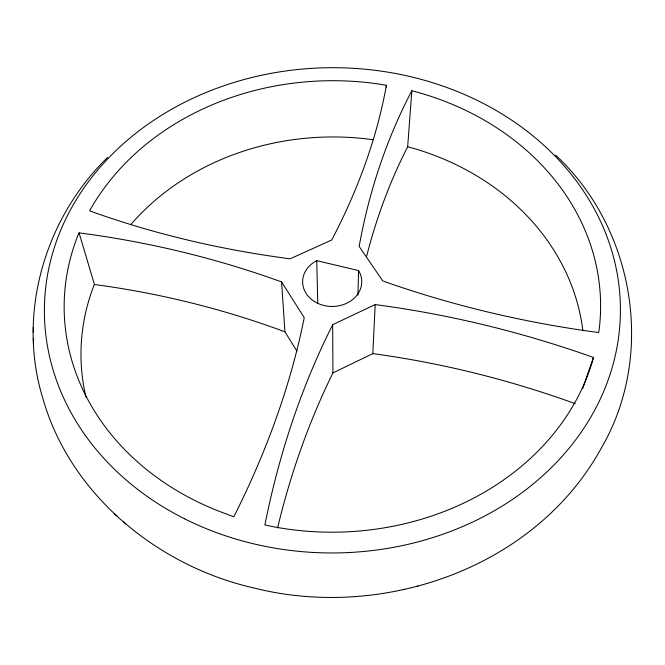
<?xml version="1.0" encoding="UTF-8"?>
<svg xmlns="http://www.w3.org/2000/svg" width="665" height="665" viewBox="0 0 665 665"><rect width="100%" height="100%" fill="white"/><g stroke="black" fill="none" stroke-linecap="round" stroke-linejoin="round"><path stroke-width="1" d="M357.936 295.218L358.593 270.572L316.748 260.663A29.568 24.73 -0.3 0 0 304.071 274.121L303.714 275.111A29.568 24.73 -0.3 0 0 322.666 305.16L326.299 305.983A29.568 24.73 -0.3 0 0 335.027 306.349L336.274 306.224A29.568 24.73 -0.3 0 0 360.513 288.785L360.846 287.779A29.568 24.73 -0.3 0 0 359.175 271.586L358.593 270.572M555.574 155.086C634.152 227.962 655.831 354.262 601.592 447.578C536.447 567.029 384.511 620.237 255.518 588.384L254.213 588.068C157.572 566.173 69.484 494.286 42.452 397.03C17.024 313.074 45.17 218.062 107.531 157.48M277.588 527.844A1379.135 922.155 47.1 0 1 332.924 372.915L372.807 353.622L375.201 304.587A2881.221 1731.294 -85.9 0 1 593.446 357.446L593.114 359.042A268.228 225.743 -0.3 0 1 273.323 526.746L264.886 524.984A1542.426 995.181 46.2 0 1 332.683 324.67L375.201 304.587M386.315 87.331L386.415 85.295L379.507 84.147A268.228 225.743 -0.3 0 0 90.664 208.968L89.733 210.88A661.442 416.797 1.6 0 0 290.164 258.801L331.71 239.99A861.449 550.263 -21 0 0 386.415 85.295M366.54 256.698A1102.944 736.853 35.9 0 1 407.662 146.757L411.843 90.764L418.518 92.535A268.228 225.743 -0.3 0 1 599.049 330.372L598.6 332.533A690.287 436.207 7.7 0 1 382.782 280.938L359.158 246.449A1204.481 777.111 34.9 0 1 411.843 90.764M582.606 388.734L593.446 357.446M79.069 232.866L78.387 234.271A268.228 225.743 -0.3 0 0 225.817 513.779L233.839 516.747A1036.71 668.184 -29.4 0 0 304.238 317.671L281.578 281.91A2506.26 1541.811 -71.6 0 0 79.069 232.866L94.43 284.504L93.798 285.859A251.661 216.956 -0.3 0 0 85.885 396.914M403.456 589.606L404.619 589.306M416.523 586.455L417.903 586.106M407.662 146.757L413.963 148.486A251.661 216.956 -0.3 0 1 582.889 330.746M114.205 513.604L116.899 515.99M123.565 521.967L126.15 524.261M281.578 281.91L284.936 331.81L296.956 351.203M316.748 260.663L317.754 303.074M33.25 327.562L33.333 332.201M33.4 338.31L33.483 342.974M332.683 324.67L332.924 372.915M94.43 284.504A2099.538 1357.165 -72 0 1 284.936 331.81M130.939 224.429A251.661 216.956 -0.3 0 1 373.381 139.766M372.807 353.622A2354.233 1498.154 -85.9 0 1 575.292 403.688M184.737 518.866A288.012 242.625 -0.3 0 0 620.387 313.464A288.012 242.625 -0.3 0 0 192.077 98.661A288.012 242.625 -0.3 0 0 184.737 518.866"/></g></svg>
